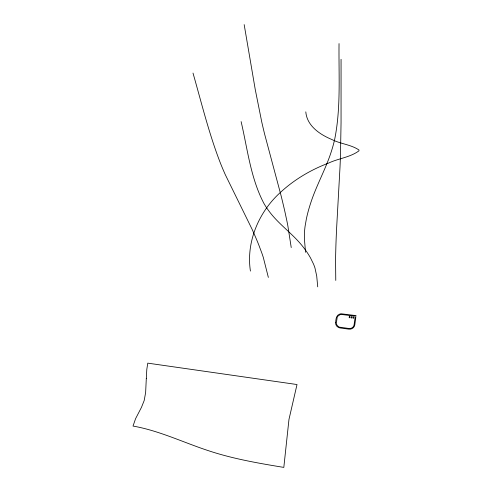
<?xml version="1.0" encoding="UTF-8"?>
<svg xmlns="http://www.w3.org/2000/svg" width="492" height="492" viewBox="0 0 492 492"><rect width="100%" height="100%" fill="white"/><g stroke="black" fill="none" stroke-linecap="round" stroke-linejoin="round"><path stroke-width="0.74" d="M193.005 73.087C201.671 103.443 209.137 134.248 220.644 163.701A253.029 70.946 49.2 0 0 225.311 174.709L252.009 229.118A258.651 43.597 53.9 0 1 258.841 245.096L261.676 252.624A216.566 37.73 53.6 0 1 263.325 257.5L268.355 277.414M250.428 271.086C245.932 242.125 258.798 211.868 280.335 192.495C294.234 179.586 310.858 169.802 328.558 163.092C338.361 158.412 350.267 157.366 358.982 150.816L358.976 149.992C351.005 144.531 340.39 143.947 331.768 139.47C319.911 134.531 306.934 125.878 305.803 111.862M241.111 121.61C247.556 149.058 250.6 178.079 263.884 203.368A252.74 120.94 -5.9 0 0 269.278 211.511C279.013 224.586 292.838 233.817 302.863 246.627A280.748 102.693 10 0 1 310.612 258.109L313.496 264.007A231.941 86.856 8.9 0 1 314.985 268.072L316.713 276.049L317.727 286.848M244.167 24.6L255.237 89.47L261.769 122.059A249.223 41.371 67.7 0 0 264.635 134.162L280.846 194.77A254.247 24.495 69.9 0 1 285.065 212.452L286.842 220.73A213.165 21.267 69.7 0 1 287.888 226.062L291.233 247.568M305.557 252.291L304.53 240.502L304.566 231.32A237.23 79.298 -43 0 1 305.077 226.345L306.399 218.78A288.902 93.209 -43.7 0 1 310.704 202.993C316.559 184.863 326.245 168.227 331.811 149.986A233.14 118.357 -33.3 0 0 334.769 138.898C340.987 107.551 338.65 75.338 339.037 43.591M335.772 280.428L335.575 260.12A220.668 11.722 -83.8 0 1 335.655 254.942L335.864 246.799A263.78 13.53 -83.9 0 1 336.571 229.106L340.009 167.102A256.707 22.552 -82.6 0 0 340.482 154.894L341.054 122.68L341.067 59.335M146.296 378.582L145.644 392.456L144.187 400.531L141.468 407.351L135.601 418.637L133.018 426.06C159.593 430.721 184.002 442.788 209.512 451.041C233.663 458.974 258.786 463.286 283.816 467.4L288.97 419.436L297.014 384.535L147.778 363.145L146.813 369.351L146.296 378.582M335.673 322.365L335.63 323.355A5 4.686 3.3 0 0 335.95 324.757L336.411 325.63A5.67 5.314 3.4 0 0 337.438 326.793L339.701 327.906L348.822 329.142C351.528 329.609 354.504 327.666 354.8 324.861L355.802 317.432L355.107 317.34L354.099 324.769C353.834 327.192 351.257 328.884 348.914 328.484L339.431 327.143A4.28 4.01 3.4 0 1 338.256 326.565L336.614 324.523A4.33 4.059 3.3 0 1 336.331 323.312L337.192 317.34A4.342 4.059 3.1 0 1 337.801 316.245L339.972 314.702A4.576 4.274 3.1 0 1 341.276 314.437L355.962 316.27L356.048 315.618L341.214 313.779A5.148 4.809 3.1 0 0 339.72 314.093C336.239 315.151 335.796 319.32 335.673 322.365M351.94 316.928L351.792 318.01L351.091 317.918L351.239 316.836L351.94 316.928M353.17 317.088L353.022 318.17L353.723 318.262L353.871 317.18L353.17 317.088M349.308 316.584L349.16 317.666L349.861 317.758L350.009 316.676L349.308 316.584"/></g></svg>
